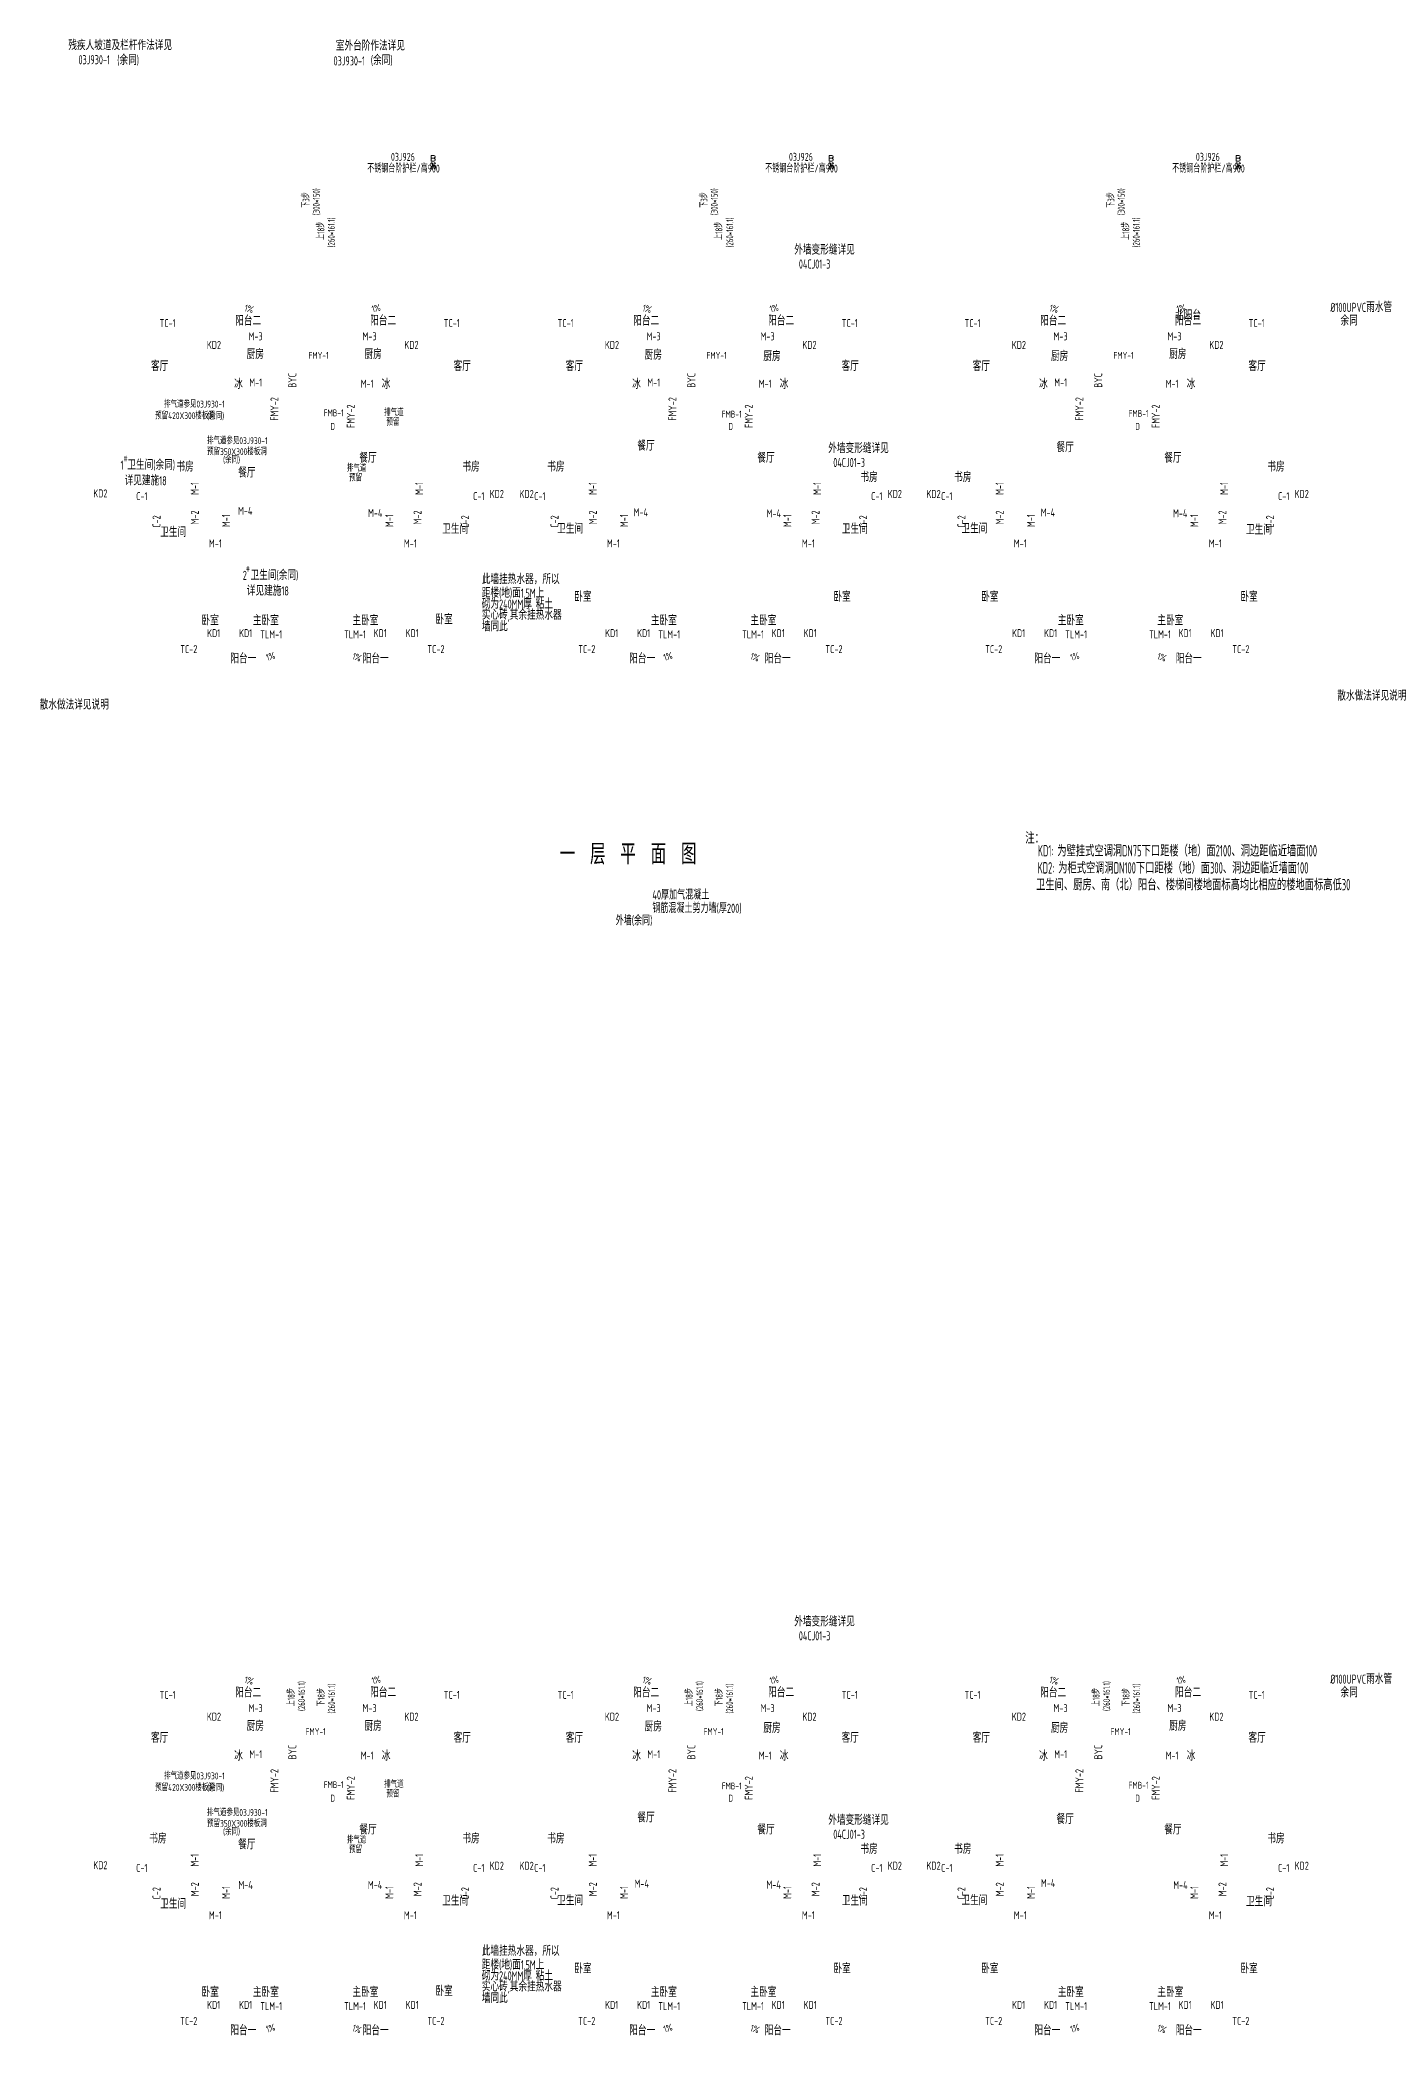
# Model space of a CAD drawing. Extents: x -726032 to 135930, y -151624 to 587044.
# Drawn here: x -241986 to -165366, y 126539 to 239983 of the extents above; entities that cross this region are included whole.
import ezdxf
from ezdxf.enums import TextEntityAlignment as Align

# ---------------------------------------------------------------- set-up
doc = ezdxf.new("R2010")
doc.units = 0
doc.header["$LTSCALE"] = 1000
doc.header["$MEASUREMENT"] = 0
doc.linetypes.add('DASH', pattern=[0.35, 0.25, -0.1])
for name, color, linetype in [('PUB_DIM', 245, 'CONTINUOUS'), ('PUB_TEXT', 142, 'CONTINUOUS'), ('引线', 213, 'CONTINUOUS'), ('空调', 245, 'CONTINUOUS'), ('窗表', 71, 'CONTINUOUS'), ('门表', 74, 'CONTINUOUS'), ('雨水管', 20, 'CONTINUOUS')]:
    doc.layers.add(name, color=color, linetype=linetype)
doc.styles.add('_HZST', font='txt.shx', dxfattribs={"width": 0.8, "bigfont": 'HZST.shx'})
doc.styles.add('_HZTXT', font='isocp.shx', dxfattribs={"width": 0.8, "bigfont": 'hztxt.shx'})
doc.styles.add('COMP', font='COMPLEX', dxfattribs={"bigfont": 'hztxt'})

msp = doc.modelspace()

# ---------------------------------------------------------------- texts
at = {"layer": 'PUB_DIM', "style": '_HZTXT', "width": 0.7}
for p in [(-225477.1, 217811.3), (-202857.1, 217811.3), (-179730.1, 217811.3), (-225477.1, 139814.2), (-202857.1, 139814.2), (-179730.1, 139814.1)]:
    msp.add_text('D', height=390, dxfattribs=at).set_placement(p)
at = {"layer": 'PUB_TEXT', "style": '_HZTXT', "width": 0.65}
for s, p in [('下3步', (-226667.2, 230438)), ('(300*150)', (-226083.1, 230017.6)), ('下3步', (-204047.2, 230438)), ('(300*150)', (-203463.1, 230017.6)), ('下3步', (-180920.2, 230438)), ('(300*150)', (-180336.1, 230017.6)), ('上18步', (-225822.7, 228604.7)), ('(260*161.1)', (-225230.5, 228184.3)), ('上18步', (-203202.7, 228604.7)), ('(260*161.1)', (-202584.5, 228184.3)), ('上18步', (-180075.7, 228604.7)), ('(260*161.1)', (-179483.5, 228184.3)), ('上18步', (-227507.7, 145229.8)), ('(260*161.1)', (-226915.5, 144965.7)), ('下18步', (-225804.7, 145237.7)), ('(260*161.1)', (-225212.5, 144817.3)), ('上18步', (-204887.7, 145229.8)), ('(260*161.1)', (-204295.5, 144965.7)), ('下18步', (-203184.7, 145237.7)), ('(260*161.1)', (-202592.5, 144817.3)), ('上18步', (-181760.7, 145229.8)), ('(260*161.1)', (-181168.5, 144965.7)), ('下18步', (-180057.7, 145237.7)), ('(260*161.1)', (-179465.5, 144817.3))]:
    msp.add_text(s, height=390, rotation=90, dxfattribs=at).set_placement(p)
at = {"layer": 'PUB_TEXT'}
for s, height, style, width, p in [('北阳台 ', 520, '_HZTXT', 0.7, (-177472.1, 224059.1)), ('阳台二', 520, '_HZTXT', 0.7, (-230882.8, 223739.1)), ('阳台二', 520, '_HZTXT', 0.7, (-223219.1, 223749.2)), ('阳台二', 520, '_HZTXT', 0.7, (-208262.8, 223739.1)), ('阳台二', 520, '_HZTXT', 0.7, (-200599.1, 223749.2)), ('阳台二', 520, '_HZTXT', 0.7, (-185135.8, 223739.1)), ('阳台二', 520, '_HZTXT', 0.7, (-177472.1, 223749.2)), ('厨房', 520, '_HZTXT', 0.7, (-230238.9, 221837.1)), ('厨房', 520, '_HZTXT', 0.7, (-223539.1, 221837.1)), ('厨房', 520, '_HZTXT', 0.7, (-207618.9, 221808.3)), ('厨房', 520, '_HZTXT', 0.7, (-177808.7, 221847.6)), ('客厅', 520, '_HZTXT', 0.7, (-235672.5, 221167)), ('客厅', 520, '_HZTXT', 0.7, (-218477.7, 221167)), ('客厅', 520, '_HZTXT', 0.7, (-212100.5, 221167)), ('厨房', 520, '_HZTXT', 0.7, (-200872.8, 221722.7)), ('客厅', 520, '_HZTXT', 0.7, (-196428.9, 221167)), ('客厅', 520, '_HZTXT', 0.7, (-188973.5, 221167)), ('厨房', 520, '_HZTXT', 0.7, (-184526.4, 221726.4)), ('客厅', 520, '_HZTXT', 0.7, (-173301.9, 221167)), ('冰', 520, '_HZTXT', 0.7, (-230946.2, 220144.5)), ('冰', 520, '_HZTXT', 0.7, (-222558.5, 220144.5)), ('冰', 520, '_HZTXT', 0.7, (-208326.2, 220144.5)), ('冰', 520, '_HZTXT', 0.7, (-199938.5, 220144.5)), ('冰', 520, '_HZTXT', 0.7, (-185199.2, 220144.5)), ('冰', 520, '_HZTXT', 0.7, (-176811.5, 220144.5)), ('餐厅', 520, '_HZTXT', 0.7, (-208034.6, 216636.2)), ('餐厅', 520, '_HZTXT', 0.7, (-184212.9, 216546.1)), ('书房', 520, '_HZTXT', 0.7, (-234229.2, 215441.8)), ('餐厅', 520, '_HZTXT', 0.7, (-230719.8, 215105.9)), ('餐厅', 520, '_HZTXT', 0.7, (-223833, 215949.5)), ('书房', 520, '_HZTXT', 0.7, (-217975.5, 215441.8)), ('书房', 520, '_HZTXT', 0.7, (-213153.9, 215441.8)), ('餐厅', 520, '_HZTXT', 0.7, (-201213, 215949.5)), ('餐厅', 520, '_HZTXT', 0.7, (-178086, 215949.5)), ('书房', 520, '_HZTXT', 0.7, (-172228.5, 215441.8)), ('书房', 520, '_HZTXT', 0.7, (-195355.5, 214844.9)), ('书房', 520, '_HZTXT', 0.7, (-190026.9, 214844.9)), ('卫生间', 520, '_HZTXT', 0.7, (-235149.3, 211724)), ('卫生间', 520, '_HZTXT', 0.7, (-219123.3, 211902.3)), ('卫生间', 520, '_HZTXT', 0.7, (-212590.3, 211920)), ('卫生间', 520, '_HZTXT', 0.7, (-196407.9, 211907)), ('卫生间', 520, '_HZTXT', 0.7, (-189614.7, 211927.7)), ('卫生间', 520, '_HZTXT', 0.7, (-173440.2, 211863.2)), ('卧室', 520, '_HZTXT', 0.7, (-211617.9, 208046.8)), ('卧室', 520, '_HZTXT', 0.7, (-196888.6, 208046.8)), ('卧室', 520, '_HZTXT', 0.7, (-188490.9, 208046.8)), ('卧室', 520, '_HZTXT', 0.7, (-173761.6, 208046.8)), ('卧室', 520, '_HZTXT', 0.7, (-232801.4, 206707.8)), ('主卧室', 520, '_HZTXT', 0.7, (-229883.4, 206704)), ('主卧室', 520, '_HZTXT', 0.7, (-224227.1, 206704)), ('卧室', 520, '_HZTXT', 0.7, (-219508.6, 206763.2)), ('主卧室', 520, '_HZTXT', 0.7, (-207263.4, 206704)), ('主卧室', 520, '_HZTXT', 0.7, (-201607.1, 206704)), ('主卧室', 520, '_HZTXT', 0.7, (-184136.4, 206704)), ('主卧室', 520, '_HZTXT', 0.7, (-178480.1, 206704)), ('阳台一', 520, '_HZTXT', 0.7, (-231160.2, 204535.8)), ('阳台一', 520, '_HZTXT', 0.7, (-223641.9, 204535.8)), ('阳台一', 520, '_HZTXT', 0.7, (-208490.1, 204535.8)), ('阳台一', 520, '_HZTXT', 0.7, (-200795.1, 204535.8)), ('阳台一', 520, '_HZTXT', 0.7, (-185468.7, 204535.8)), ('阳台一', 520, '_HZTXT', 0.7, (-177433.4, 204535.8)), ('一 层 平 面 图', 1170, '_HZST', 0.8, (-212449.4, 193103.4)), ('注：', 650, '_HZTXT', 0.6, (-185984.6, 194278.8)), ('KD1: 为壁挂式空调洞DN75下口距楼（地）面2100、洞边距临近墙面100', 650, '_HZTXT', 0.6, (-185268.6, 193554.1, -29952)), (' KD2: 为柜式空调洞DN100下口距楼（地）面300、洞边距临近墙面100', 650, '_HZTXT', 0.6, (-185504.4, 192582.1, -29952)), ('卫生间、厨房、南（北）阳台、楼梯间楼地面标高均比相应的楼地面标高低30', 650, '_HZTXT', 0.6, (-185371, 191627.9, -29952)), ('钢筋混凝土剪力墙(厚200)', 520, '_HZTXT', 0.65, (-207177.4, 190348.5)), ('40厚加气混凝土', 520, '_HZTXT', 0.65, (-207177.4, 191109.4)), ('外墙(余同)', 520, '_HZTXT', 0.65, (-209260.5, 189647.2)), ('阳台二', 520, '_HZTXT', 0.7, (-230882.8, 145741.9)), ('阳台二', 520, '_HZTXT', 0.7, (-223219.1, 145752)), ('阳台二', 520, '_HZTXT', 0.7, (-208262.8, 145741.9)), ('阳台二', 520, '_HZTXT', 0.7, (-200599.1, 145752)), ('阳台二', 520, '_HZTXT', 0.7, (-185135.8, 145741.9)), ('阳台二', 520, '_HZTXT', 0.7, (-177472.1, 145752)), ('厨房', 520, '_HZTXT', 0.7, (-230238.9, 143840)), ('厨房', 520, '_HZTXT', 0.7, (-223539.1, 143840)), ('厨房', 520, '_HZTXT', 0.7, (-207618.9, 143811.2)), ('厨房', 520, '_HZTXT', 0.7, (-200872.8, 143725.5)), ('厨房', 520, '_HZTXT', 0.7, (-184526.4, 143729.2)), ('厨房', 520, '_HZTXT', 0.7, (-177808.7, 143850.4)), ('客厅', 520, '_HZTXT', 0.7, (-235672.5, 143169.8)), ('客厅', 520, '_HZTXT', 0.7, (-218477.7, 143169.8)), ('客厅', 520, '_HZTXT', 0.7, (-212100.5, 143169.8)), ('客厅', 520, '_HZTXT', 0.7, (-196428.9, 143169.8)), ('客厅', 520, '_HZTXT', 0.7, (-188973.5, 143169.8)), ('客厅', 520, '_HZTXT', 0.7, (-173301.9, 143169.8)), ('冰', 520, '_HZTXT', 0.7, (-230946.2, 142147.3)), ('冰', 520, '_HZTXT', 0.7, (-222558.5, 142147.3)), ('冰', 520, '_HZTXT', 0.7, (-208326.2, 142147.3)), ('冰', 520, '_HZTXT', 0.7, (-199938.5, 142147.3)), ('冰', 520, '_HZTXT', 0.7, (-185199.2, 142147.3)), ('冰', 520, '_HZTXT', 0.7, (-176811.5, 142147.3)), ('餐厅', 520, '_HZTXT', 0.7, (-223833, 137952.3)), ('餐厅', 520, '_HZTXT', 0.7, (-208034.6, 138639)), ('餐厅', 520, '_HZTXT', 0.7, (-201213, 137952.3)), ('餐厅', 520, '_HZTXT', 0.7, (-184212.9, 138548.9)), ('餐厅', 520, '_HZTXT', 0.7, (-178086, 137952.3)), ('书房', 520, '_HZTXT', 0.7, (-235773.9, 137444.6)), ('餐厅', 520, '_HZTXT', 0.7, (-230719.8, 137108.7)), ('书房', 520, '_HZTXT', 0.7, (-217975.5, 137444.6)), ('书房', 520, '_HZTXT', 0.7, (-213153.9, 137444.6)), ('书房', 520, '_HZTXT', 0.7, (-195355.5, 136847.7)), ('书房', 520, '_HZTXT', 0.7, (-190026.9, 136847.7)), ('书房', 520, '_HZTXT', 0.7, (-172228.5, 137444.6)), ('卫生间', 520, '_HZTXT', 0.7, (-235149.3, 133726.8)), ('卫生间', 520, '_HZTXT', 0.7, (-219123.3, 133905.1)), ('卫生间', 520, '_HZTXT', 0.7, (-212590.3, 133922.8)), ('卫生间', 520, '_HZTXT', 0.7, (-196407.9, 133909.9)), ('卫生间', 520, '_HZTXT', 0.7, (-189614.7, 133930.6)), ('卫生间', 520, '_HZTXT', 0.7, (-173440.2, 133866)), ('卧室', 520, '_HZTXT', 0.7, (-211617.9, 130049.6)), ('卧室', 520, '_HZTXT', 0.7, (-196888.6, 130049.6)), ('卧室', 520, '_HZTXT', 0.7, (-188490.9, 130049.6)), ('卧室', 520, '_HZTXT', 0.7, (-173761.6, 130049.6)), ('卧室', 520, '_HZTXT', 0.7, (-219508.6, 128766)), ('卧室', 520, '_HZTXT', 0.7, (-232801.4, 128710.6)), ('主卧室', 520, '_HZTXT', 0.7, (-229883.4, 128706.8)), ('主卧室', 520, '_HZTXT', 0.7, (-224227.1, 128706.8)), ('主卧室', 520, '_HZTXT', 0.7, (-207263.4, 128706.8)), ('主卧室', 520, '_HZTXT', 0.7, (-201607.1, 128706.8)), ('主卧室', 520, '_HZTXT', 0.7, (-184136.4, 128706.8)), ('主卧室', 520, '_HZTXT', 0.7, (-178480.1, 128706.8)), ('阳台一', 520, '_HZTXT', 0.7, (-231160.2, 126538.6)), ('阳台一', 520, '_HZTXT', 0.7, (-223641.9, 126538.6)), ('阳台一', 520, '_HZTXT', 0.7, (-208490.1, 126538.6)), ('阳台一', 520, '_HZTXT', 0.7, (-200795.1, 126538.6)), ('阳台一', 520, '_HZTXT', 0.7, (-185468.7, 126538.6)), ('阳台一', 520, '_HZTXT', 0.7, (-177433.4, 126538.6))]:
    msp.add_text(s, height=height, dxfattribs=dict(at, style=style, width=width)).set_placement(p)
at = {"layer": '引线', "style": '_HZTXT'}
for s, height, width, p in [('残疾人坡道及栏杆作法详见', 520, 0.7, (-240372.2, 239405.8)), ('室外台阶作法详见', 520, 0.7, (-225169.2, 239382.7)), ('03J930-1', 520, 0.7, (-239793.2, 238596)), ('(余同)', 520, 0.7, (-237590.5, 238564.4)), ('03J930-1', 520, 0.7, (-225298.5, 238531.8)), ('(余同)', 520, 0.7, (-223179.2, 238554.9)), ('不锈钢台阶护栏/高900', 455, 0.65, (-223381.6, 232441.2)), ('03J926', 455, 0.65, (-222037.7, 233107.1)), ('不锈钢台阶护栏/高900', 455, 0.65, (-200761.6, 232441.2)), ('03J926', 455, 0.65, (-199417.7, 233107.1)), ('不锈钢台阶护栏/高900', 455, 0.65, (-177634.6, 232441.2)), ('03J926', 455, 0.65, (-176290.7, 233107.1)), ('外墙变形缝详见', 520, 0.7, (-199114.5, 227778.7)), ('04CJ01-3  ', 520, 0.7, (-198854.2, 226979.6)), ('%%C100UPVC雨水管', 520, 0.7, (-168650.7, 224514.5)), ('余同', 520, 0.7, (-168071.7, 223749.5)), ('排气道参见03J930-1', 390, 0.7, (-234930.8, 219079.6)), ('排气道', 390, 0.7, (-222423.1, 218605)), ('预留420X300楼板洞', 390, 0.7, (-235434.2, 218421.1)), ('(余同)', 390, 0.7, (-232478.9, 218396.9)), ('预留', 390, 0.7, (-222294.5, 218058)), ('排气道参见03J930-1', 390, 0.7, (-232493.9, 216998.5)), ('预留350X300楼板洞', 390, 0.7, (-232485.2, 216377.5)), ('外墙变形缝详见', 520, 0.7, (-197181.4, 216493.6)), ('1 卫生间(余同)', 520, 0.7, (-237399.8, 215545.3)), ('#', 325, 0.7, (-237225.5, 216009.6)), ('(余同)', 390, 0.7, (-231575.9, 215907.9)), ('排气道', 390, 0.7, (-224540.9, 215440.4)), ('04CJ01-3  ', 520, 0.7, (-196897, 215694.6)), ('详见建施18', 520, 0.7, (-237171.3, 214659.2)), ('预留', 390, 0.7, (-224412.4, 214893.4)), ('#', 325, 0.7, (-230282.3, 209741.9)), ('2 卫生间(余同)', 520, 0.7, (-230456.5, 209277.6)), ('详见建施18', 520, 0.7, (-230228, 208391.5)), ('距楼(地)面1.5M上', 520, 0.7, (-216872.6, 208268.2)), ('此墙挂热水器，所以', 520, 0.7, (-216872.6, 209049.5)), ('砌为240MM厚 粘土', 520, 0.7, (-216872.6, 207645.2)), ('实心砖,其余挂热水器', 520, 0.7, (-216872.6, 207022.1)), ('墙同此', 520, 0.7, (-216872.6, 206365.2)), ('散水做法详见说明', 520, 0.7, (-242000.4, 201914.3)), ('散水做法详见说明', 520, 0.7, (-168252.2, 202425.1)), ('外墙变形缝详见', 520, 0.7, (-199114.5, 149781.5)), ('04CJ01-3  ', 520, 0.7, (-198854.2, 148982.4)), ('%%C100UPVC雨水管', 520, 0.7, (-168650.7, 146517.3)), ('余同', 520, 0.7, (-168071.7, 145752.3)), ('预留420X300楼板洞', 390, 0.7, (-235434.2, 140423.9)), ('排气道参见03J930-1', 390, 0.7, (-234930.8, 141082.4)), ('(余同)', 390, 0.7, (-232478.9, 140399.7)), ('排气道', 390, 0.7, (-222423.1, 140607.8)), ('预留', 390, 0.7, (-222294.5, 140060.8)), ('排气道参见03J930-1', 390, 0.7, (-232493.9, 139001.3)), ('预留350X300楼板洞', 390, 0.7, (-232485.2, 138380.3)), ('外墙变形缝详见', 520, 0.7, (-197181.4, 138496.4)), ('(余同)', 390, 0.7, (-231575.9, 137910.7)), ('排气道', 390, 0.7, (-224540.9, 137443.2)), ('预留', 390, 0.7, (-224412.4, 136896.2)), ('04CJ01-3  ', 520, 0.7, (-196897, 137697.4)), ('此墙挂热水器，所以', 520, 0.7, (-216872.6, 131052.3)), ('距楼(地)面1.5M上', 520, 0.7, (-216872.6, 130271)), ('砌为240MM厚 粘土', 520, 0.7, (-216872.6, 129648)), ('实心砖,其余挂热水器', 520, 0.7, (-216872.6, 129024.9)), ('墙同此', 520, 0.7, (-216872.6, 128368))]:
    msp.add_text(s, height=height, dxfattribs=dict(at, width=width)).set_placement(p)
at = {"layer": '引线', "style": 'COMP'}
for tag, text, width, p, p2 in [('26', '-', 0.617647, (-219805.2, 232653.6), (-219473.7, 232653.6)), ('B', '1', 1.235294, (-219805.2, 233082.6), (-219473.7, 233082.6)), ('26', '-', 0.617647, (-197185.2, 232653.6), (-196853.7, 232653.6)), ('B', '1', 1.235294, (-197185.2, 233082.6), (-196853.7, 233082.6)), ('26', '-', 0.617647, (-174058.2, 232653.6), (-173726.7, 232653.6)), ('B', '1', 1.235294, (-174058.2, 233082.6), (-173726.7, 233082.6))]:
    msp.add_attdef(tag, text=text, height=331.5, dxfattribs=dict(at, width=width)).set_placement(p, p2, align=Align.FIT)
at = {"layer": '空调', "linetype": 'DASH', "ltscale": 0.5, "style": '_HZTXT', "width": 0.7}
for s, p in [('KD2', (-232497, 222413.4)), ('KD2', (-221271, 222413.4)), ('KD2', (-209877, 222413.4)), ('KD2', (-198651, 222413.4)), ('KD2', (-186750, 222413.4)), ('KD2', (-175524, 222413.4)), ('KD2', (-238952.2, 213969.9)), ('KD2', (-216421.9, 213939.3)), ('KD2', (-214726, 213939.3)), ('KD2', (-193801.9, 213939.3)), ('KD2', (-191599, 213939.3)), ('KD2', (-170674.9, 213939.3)), ('KD1', (-232484.1, 206024.4)), ('KD1', (-230666.8, 206024.4)), ('KD1', (-223018.3, 206024.4)), ('KD1', (-221201, 206024.4)), ('KD1', (-209864.1, 206024.4)), ('KD1', (-208046.8, 206024.4)), ('KD1', (-200398.3, 206024.4)), ('KD1', (-198581, 206024.4)), ('KD1', (-186737.1, 206024.4)), ('KD1', (-184919.8, 206024.4)), ('KD1', (-177271.3, 206024.4)), ('KD1', (-175454, 206024.4)), ('KD2', (-232497, 144416.2)), ('KD2', (-221271, 144416.2)), ('KD2', (-209877, 144416.2)), ('KD2', (-198651, 144416.2)), ('KD2', (-186750, 144416.2)), ('KD2', (-175524, 144416.2)), ('KD2', (-238952.2, 135972.7)), ('KD2', (-216421.9, 135942.1)), ('KD2', (-214726, 135942.1)), ('KD2', (-193801.9, 135942.1)), ('KD2', (-191599, 135942.1)), ('KD2', (-170674.9, 135942.1)), ('KD1', (-232484.1, 128027.2)), ('KD1', (-230666.8, 128027.2)), ('KD1', (-223018.3, 128027.2)), ('KD1', (-221201, 128027.2)), ('KD1', (-209864.1, 128027.2)), ('KD1', (-208046.8, 128027.2)), ('KD1', (-200398.3, 128027.2)), ('KD1', (-198581, 128027.2)), ('KD1', (-186737.1, 128027.2)), ('KD1', (-184919.8, 128027.2)), ('KD1', (-177271.3, 128027.2)), ('KD1', (-175454, 128027.2))]:
    msp.add_text(s, height=455, dxfattribs=at).set_placement(p)
at = {"layer": '窗表', "style": '_HZTXT', "width": 0.7}
for s, p in [('TC-1', (-235184, 223653.5)), ('TC-1', (-219037.9, 223653.5)), ('TC-1', (-212564, 223653.5)), ('TC-1', (-196417.9, 223653.5)), ('TC-1', (-189437, 223653.5)), ('TC-1', (-173290.9, 223653.5)), ('C-1', (-236516, 213812.8)), ('C-1', (-217367.4, 213812.8)), ('C-1', (-213896, 213812.8)), ('C-1', (-194747.4, 213812.8)), ('C-1', (-190769, 213812.8)), ('C-1', (-171620.4, 213812.8)), ('TC-2', (-234010.9, 205114)), ('TC-2', (-219964.8, 205114)), ('TC-2', (-211390.9, 205114)), ('TC-2', (-197344.8, 205114)), ('TC-2', (-188263.9, 205114)), ('TC-2', (-174217.8, 205114)), ('TC-1', (-235184, 145656.3)), ('TC-1', (-219037.9, 145656.3)), ('TC-1', (-212564, 145656.3)), ('TC-1', (-196417.9, 145656.3)), ('TC-1', (-189437, 145656.3)), ('TC-1', (-173290.9, 145656.3)), ('C-1', (-236516, 135815.6)), ('C-1', (-217367.4, 135815.6)), ('C-1', (-213896, 135815.6)), ('C-1', (-194747.4, 135815.6)), ('C-1', (-190769, 135815.6)), ('C-1', (-171620.4, 135815.6)), ('TC-2', (-234010.9, 127116.8)), ('TC-2', (-219964.8, 127116.8)), ('TC-2', (-211390.9, 127116.8)), ('TC-2', (-197344.8, 127116.8)), ('TC-2', (-188263.9, 127116.8)), ('TC-2', (-174217.8, 127116.8))]:
    msp.add_text(s, height=455, dxfattribs=at).set_placement(p)
for p in [(-235133, 212244.7), (-217592.4, 212244.7), (-212513, 212244.7), (-194972.4, 212244.7), (-189386, 212244.7), (-171845.4, 212244.7), (-235133, 134247.6), (-217592.4, 134247.6), (-212513, 134247.6), (-194972.4, 134247.6), (-189386, 134247.6), (-171845.4, 134247.6)]:
    msp.add_text('C-2', height=455, rotation=90, dxfattribs=at).set_placement(p)
at = {"layer": '门表', "style": '_HZTXT', "width": 0.7}
for s, height, p in [('M-3', 455, (-230127.6, 222902.7)), ('M-3', 455, (-223651.5, 222902.7)), ('M-3', 455, (-207507.6, 222902.7)), ('M-3', 455, (-201031.5, 222902.7)), ('M-3', 455, (-184380.6, 222902.7)), ('M-3', 455, (-177904.5, 222902.7)), ('FMY-1', 390, (-226718.6, 221847.5)), ('FMY-1', 390, (-204098.6, 221847.5)), ('FMY-1', 390, (-180971.6, 221847.5)), ('M-1', 455, (-230085.9, 220278.1)), ('M-1', 455, (-223753.1, 220203.5)), ('M-1', 455, (-207465.9, 220278.1)), ('M-1', 455, (-201133.1, 220203.5)), ('M-1', 455, (-184338.9, 220278.1)), ('M-1', 455, (-178006.1, 220203.5)), ('FMB-1', 390, (-225856, 218580.6)), ('FMB-1', 390, (-203236, 218508.1)), ('FMB-1', 390, (-180109, 218547.6)), ('M-4', 455, (-230726.8, 212979.7)), ('M-4', 455, (-223338.4, 212855.1)), ('M-4', 455, (-208246.3, 212899.2)), ('M-4', 455, (-200688.7, 212830.3)), ('M-4', 455, (-185108.2, 212886.4)), ('M-4', 455, (-177588.3, 212836.1)), ('M-1', 455, (-232382.6, 211124.9)), ('M-1', 455, (-221300.9, 211124.9)), ('M-1', 455, (-209762.6, 211124.9)), ('M-1', 455, (-198680.9, 211124.9)), ('M-1', 455, (-186635.6, 211124.9)), ('M-1', 455, (-175553.9, 211124.9)), ('TLM-1', 455, (-229462.7, 205956.7)), ('TLM-1', 455, (-224698.6, 205956.7)), ('TLM-1', 455, (-206842.7, 205956.7)), ('TLM-1', 455, (-202078.6, 205956.7)), ('TLM-1', 455, (-183715.7, 205956.7)), ('TLM-1', 455, (-178951.6, 205956.7)), ('M-3', 455, (-230127.6, 144905.5)), ('M-3', 455, (-223651.5, 144905.5)), ('M-3', 455, (-207507.6, 144905.5)), ('M-3', 455, (-201031.5, 144905.5)), ('M-3', 455, (-184380.6, 144905.5)), ('M-3', 455, (-177904.5, 144905.5)), ('FMY-1', 390, (-226882.9, 143604.2)), ('FMY-1', 390, (-204262.9, 143604.2)), ('FMY-1', 390, (-181135.9, 143604.2)), ('M-1', 455, (-230085.9, 142280.9)), ('M-1', 455, (-223753.1, 142206.3)), ('M-1', 455, (-207465.9, 142280.9)), ('M-1', 455, (-201133.1, 142206.3)), ('M-1', 455, (-184338.9, 142280.9)), ('M-1', 455, (-178006.1, 142206.3)), ('FMB-1', 390, (-225856, 140583.4)), ('FMB-1', 390, (-203236, 140510.9)), ('FMB-1', 390, (-180109, 140550.4)), ('M-4', 455, (-230703.9, 134848.9)), ('M-4', 455, (-223347.5, 134848.9)), ('M-4', 455, (-208191.3, 134921.6)), ('M-4', 455, (-200696.8, 134862.9)), ('M-4', 455, (-185097.5, 134954.1)), ('M-4', 455, (-177576.4, 134844.1)), ('M-1', 455, (-232382.6, 133127.8)), ('M-1', 455, (-221300.9, 133127.8)), ('M-1', 455, (-209762.6, 133127.8)), ('M-1', 455, (-198680.9, 133127.8)), ('M-1', 455, (-186635.6, 133127.8)), ('M-1', 455, (-175553.9, 133127.8)), ('TLM-1', 455, (-229462.7, 127959.5)), ('TLM-1', 455, (-224698.6, 127959.5)), ('TLM-1', 455, (-206842.7, 127959.5)), ('TLM-1', 455, (-202078.6, 127959.5)), ('TLM-1', 455, (-183715.7, 127959.5)), ('TLM-1', 455, (-178951.6, 127959.5))]:
    msp.add_text(s, height=height, dxfattribs=at).set_placement(p)
for s, p in [('BYC', (-227415, 220205.9)), ('BYC', (-204739.1, 220205.9)), ('BYC', (-181612.1, 220205.9)), ('FMY-2', (-228431.2, 218328.1)), ('FMY-2', (-224090.7, 217913.6)), ('FMY-2', (-205811.2, 218328.1)), ('FMY-2', (-201470.7, 217913.6)), ('FMY-2', (-182684.2, 218328.1)), ('FMY-2', (-178343.7, 217913.6)), ('M-1', (-232962.7, 214114.1)), ('M-1', (-220204.2, 214114.1)), ('M-1', (-210342.7, 214114.1)), ('M-1', (-197584.2, 214114.1)), ('M-1', (-187215.7, 214114.1)), ('M-1', (-174457.2, 214114.1)), ('M-2', (-232954.3, 212432)), ('M-1', (-231182.4, 212282.5)), ('M-1', (-221902.9, 212282.5)), ('M-2', (-220299.5, 212432)), ('M-2', (-210334.3, 212432)), ('M-1', (-208562.4, 212282.5)), ('M-1', (-199282.9, 212282.5)), ('M-2', (-197679.5, 212432)), ('M-2', (-187207.3, 212432)), ('M-1', (-185435.4, 212282.5)), ('M-1', (-176155.9, 212282.5)), ('M-2', (-174552.5, 212432)), ('BYC', (-227415, 142208.7)), ('BYC', (-204739.1, 142208.7)), ('BYC', (-181612.1, 142208.7)), ('FMY-2', (-228431.2, 140330.9)), ('FMY-2', (-224090.7, 139916.4)), ('FMY-2', (-205811.2, 140330.9)), ('FMY-2', (-201470.7, 139916.4)), ('FMY-2', (-182684.2, 140330.9)), ('FMY-2', (-178343.7, 139916.4)), ('M-1', (-232962.7, 136117)), ('M-1', (-220204.2, 136117)), ('M-1', (-210342.7, 136117)), ('M-1', (-197584.2, 136117)), ('M-1', (-187215.7, 136117)), ('M-1', (-174457.2, 136117)), ('M-2', (-232954.3, 134434.8)), ('M-2', (-220299.5, 134434.8)), ('M-2', (-210334.3, 134434.8)), ('M-2', (-197679.5, 134434.8)), ('M-2', (-187207.3, 134434.8)), ('M-2', (-174552.5, 134434.8)), ('M-1', (-231182.4, 134285.3)), ('M-1', (-221902.9, 134285.3)), ('M-1', (-208562.4, 134285.3)), ('M-1', (-199282.9, 134285.3)), ('M-1', (-185435.4, 134285.3)), ('M-1', (-176155.9, 134285.3))]:
    msp.add_text(s, height=455, rotation=90, dxfattribs=at).set_placement(p)
at = {"layer": '雨水管', "style": '_HZTXT', "width": 0.7}
for rotation, p in [(345.95759, (-230384.9, 224566.6)), (14.04241, (-223069.6, 224480.5)), (345.95759, (-207764.9, 224566.6)), (14.04241, (-200449.6, 224480.5)), (345.95759, (-184637.9, 224566.6)), (14.04241, (-177322.6, 224480.5)), (18.224825, (-229050.4, 204669.1)), (341.775175, (-224265.4, 204780.1)), (18.224825, (-206467.5, 204669.1)), (341.775175, (-201645.4, 204780.1)), (18.224825, (-183346.4, 204669.1)), (341.775175, (-178518.4, 204780.1)), (345.95759, (-230384.9, 146569.4)), (14.04241, (-223069.6, 146483.3)), (345.95759, (-207764.9, 146569.4)), (14.04241, (-200449.6, 146483.3)), (345.95759, (-184637.9, 146569.4)), (14.04241, (-177322.6, 146483.3)), (18.224825, (-229050.4, 126671.9)), (341.775175, (-224265.4, 126782.9)), (18.224825, (-206467.5, 126671.9)), (341.775175, (-201645.4, 126782.9)), (18.224825, (-183346.4, 126671.9)), (341.775175, (-178518.4, 126782.9))]:
    msp.add_text('1%', height=390, rotation=rotation, dxfattribs=at).set_placement(p)

doc.saveas('drawing.dxf')
